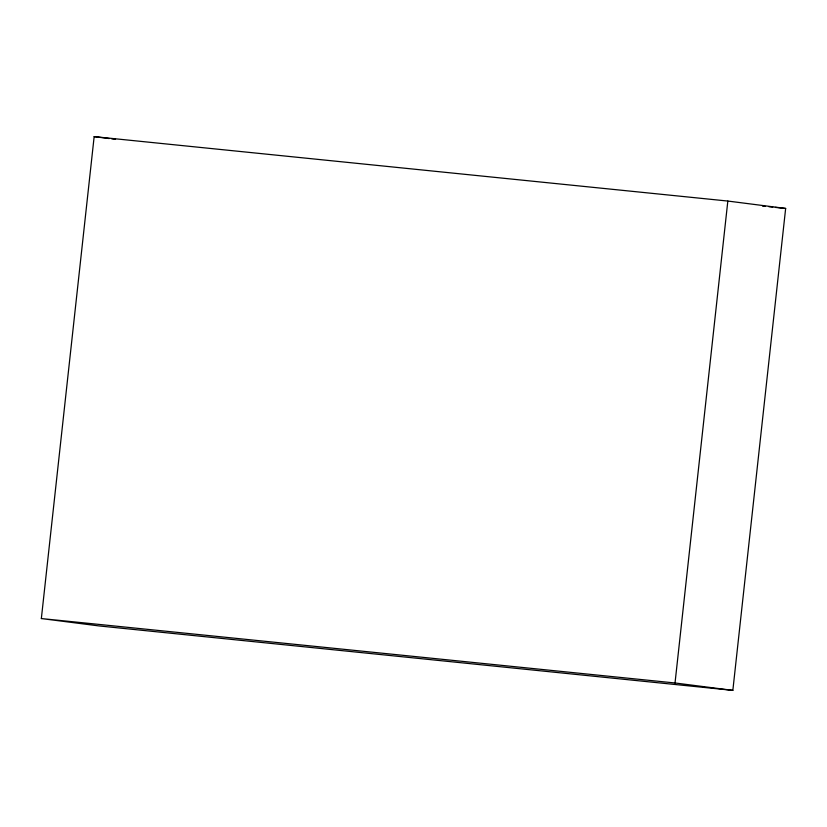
<?xml version="1.0" encoding="UTF-8"?>
<svg xmlns="http://www.w3.org/2000/svg" width="827" height="827" viewBox="0 0 827 827"><rect width="100%" height="100%" fill="white"/><g stroke="black" fill="none" stroke-linecap="round" stroke-linejoin="round"><path stroke-width="1.24" d="M41.35 618.555L94.154 136.631L727.832 201.054L785.65 208.445L732.846 690.369L99.168 625.946L41.35 618.555L675.028 682.978L732.846 690.369M675.028 682.978L727.832 201.054M762.515 206.088L765.089 206.347M768.945 206.74L772.8 207.132M775.364 207.401L785.65 208.445M94.154 136.631L109.236 138.564M111.759 138.884L115.522 139.36"/></g></svg>
